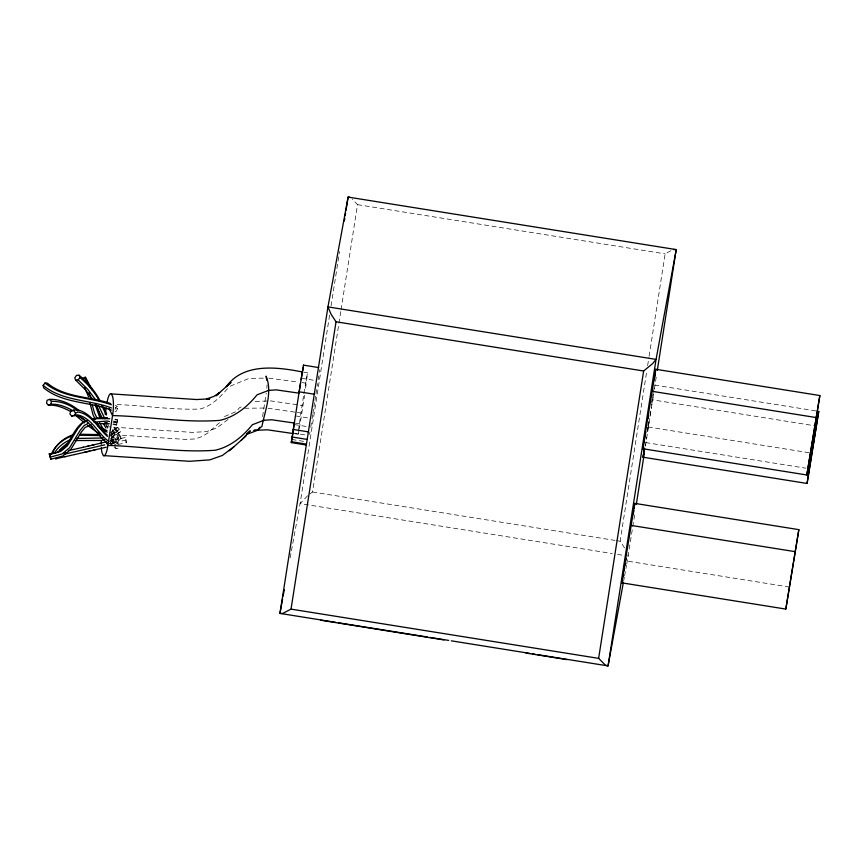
<?xml version="1.0" encoding="UTF-8"?>
<svg xmlns="http://www.w3.org/2000/svg" width="863" height="863" viewBox="0 0 863 863"><rect width="100%" height="100%" fill="white"/><g stroke="black" fill="none" stroke-linecap="round" stroke-linejoin="round"><path stroke-width="0.65" stroke-dasharray="4.32 3.24" d="M114.995 411.608L116.311 411.209L117.638 408.598L117.638 406.397L115.34 405.459M294.898 433.787L298.123 434.262L298.285 431.737M303.711 372.18L307.519 372.73L305.329 390.583M266.829 388.274L267.088 384.844M110.939 434.38L115.771 441.09L115.674 442.288L111.359 444.855L111.446 443.658L110.065 441.748M298.436 430.432L303.679 394.801M112.891 424.445L116.473 425.168L117.724 419.645L113.862 418.868M116.473 425.168L117.724 419.645M319.353 372.201L319.698 369.839M653.377 393.938L651.651 405.146M318.199 379.666L318.781 375.901M262.579 416.559L266.236 393.172M303.884 393.496L307.519 372.73M299.353 428.663L304.617 395.297M312.719 414.682L311.726 421.036M312.924 413.388L313.744 408.199M313.938 406.894L314.758 401.705M314.963 400.4L315.772 395.211M315.977 393.916L316.991 387.422M317.196 386.117L317.606 383.528M329.601 315.178L300.097 503.593L291.36 551.22M331.058 305.89L339.58 251.489M310.022 493.852L312.525 491.996L340.853 311.068M341.068 309.741L357.519 204.639L352.223 199.04M624.585 547.94L620.13 541.23L646.797 370.939M647.628 365.621L648.879 357.638M649.095 356.311L665.136 253.873L671.835 250.194M647.304 429.785L647.714 427.163M647.919 425.858L648.739 420.637M651.597 402.352L652.007 399.742L816.064 425.998M650.044 415.405L651.263 407.66M626.754 564.046L634.65 514.974M645.459 445.977L653.561 394.229M654.391 388.922L656.678 374.326M310.756 427.185L311.532 422.266M648.329 426.257L649.537 418.631M647.444 431.748L648.145 427.358M309.569 434.423L309.968 432.007M646.214 439.353L646.57 437.207M290.141 557.832L291.111 552.547M652.687 396.074L653.129 393.636M653.356 392.417L654.251 387.541M645.028 446.225L645.47 443.787M623.604 581.241L624.327 577.271M624.575 575.955L626.516 565.373M299.159 429.86L298.123 434.262M110.971 435.847L111.651 433.981M114.995 409.407L116.322 406.797L117.638 406.397M227.487 388.717C220.011 397.314 211.338 406.171 199.936 409.051C171.554 410.098 143.215 405.265 114.844 404.531M237.864 409.688L239.418 407.789L243.086 406.095M109.482 433.215L117.39 427.692L119.439 429.116L120.432 431.78L110.669 438.469M116.742 440.874L116.656 439.44L118.77 437.433L120.971 436.861L121.057 438.307L118.943 440.313L116.742 440.874L110.788 433.161M219.45 422.708L208.242 432.633L202.794 436.279L195.254 438.933L185.772 439.429L111.5 434.499M227.994 419.472L216.85 427.983L206.473 431.629L192.266 432.374L106.785 426.71M307.649 495.74L300.097 503.593L612.277 553.561M111.446 443.658L115.771 441.09M112.244 430.907L117.39 427.692M110.723 434.553L119.439 429.116M110.971 434.984L118.382 430.357M109.094 436.743L117.325 431.597L119.374 433.021M111.478 437.368L120.432 431.78M230.281 386.149L249.073 378.372L263.657 378.134M224.488 416.549L235.772 411.705M109.493 441.133L114.488 439.968M109.687 443.765L115.513 442.417M113.582 440.152L125.577 437.455L126.278 439.968L113.711 442.773M118.102 444.477L125.491 442.795M114.089 447.455L116.138 448.544L118.706 448.059M268.803 378.156L298.35 382.072M264.121 408.048L244.391 408.253M255.2 401.392L270.939 400.928L302.471 405.491M302.072 382.611L305.513 383.107M267.983 408.242L294.952 412.136M297.39 412.492L300.831 412.989M295.448 423.204L300.141 423.884M357.519 204.639L665.136 253.873M654.693 385.103L818.75 411.36M648.113 426.98L809.526 452.805M301.608 378.307L315.48 380.529M645.697 442.568L805.783 468.188M295.707 415.955L308.328 417.972M294.348 424.553L306.969 426.581M292.978 432.999L306.85 435.222M291.877 439.483L305.761 441.705M312.525 491.996L615.006 540.411M616.29 540.616L620.13 541.23M617.584 554.402L622.903 555.254M628.437 561.284L789.85 587.12M114.833 419.731L117.368 420.238M113.668 421.047L117.454 421.802M113.441 421.673L117.206 422.428M113.085 422.266L116.742 422.999M113.182 423.83L116.839 424.564M115.275 407.638L117.638 408.598M117.972 444.283L111.09 439.655M110.54 440.648L116.192 443.658L118.76 443.183L111.036 438.393M116.451 445.33L109.72 441.133M109.062 443.237L111.392 444.477M110.432 442.967L112.384 444.682M120.971 436.861L113.344 426.484M121.057 438.307L112.427 426.387M112.632 429.472L118.77 437.433M112.352 430.432L118.857 438.868M112.071 431.392L118.943 440.313M111.122 432.266L116.656 439.44M111.381 436.322L115.674 442.288M111.338 438.555L113.657 441.77M110.777 439.116L113.625 443.053M110.55 440.13L113.463 444.175M109.925 442.87L111.359 444.855M106.602 422.255L108.652 425.686M105.761 423.593L109.029 429.051M105.523 424.639L108.76 430.044M114.876 446.344L116.138 448.544M116.332 428.933L117.325 431.597M627.908 554.769L628.21 556.106"/><path stroke-width="1.29" d="M259.882 427.293L257.638 430.044L261.964 426.311C265.081 410.249 272.719 392.082 266.084 376.139L266.764 380.259M306.451 445.038L291.306 442.611L300.486 383.194M256.365 430.152L253.819 430.378L267.433 429.817L292.751 433.485L294.272 423.032L271.586 419.752L263.086 420.335M302.395 372.697L302.449 371.996C277.465 366.98 243.355 362.6 226.257 386.7L231.025 382.46L215.955 395.826L219.677 392.514L213.895 396.387L206.505 398.986M303.463 366.031L303.528 365.135L318.674 367.562M634.79 503.388L621.759 582.827L785.815 609.084L798.847 529.645L634.79 503.388L634.132 508.458M655.718 370.119L655.794 369.288L819.85 395.545L806.819 474.984L642.762 448.728L655.794 369.288M655.438 372.201L654.337 379.72M302.773 370.756L303.291 367.217M633.334 513.819L633.809 510.605M105.21 414.402L106.225 407.908M344.359 220.971L344.779 218.317M345.189 215.664L345.61 213.01M346.02 210.356L348.102 197.088L349.591 197.163M673.528 249.536L676.214 249.601L656.063 359.407L327.951 306.894L279.946 613.399L282.633 613.464L291.025 609.127L336.031 321.77L331.079 314.251L327.951 306.894L348.102 197.088L676.214 249.601L657.304 370.346M598.631 658.361L643.636 371.004L652.59 363.625L656.063 359.407L608.059 665.912L605.373 665.114L598.631 658.361L291.025 609.127M807.067 483.463L818.75 411.36L807.067 483.463L643.011 457.207L644.445 448.07M636.322 504.359L644.208 453.938M785.815 609.084L798.847 529.645M806.819 474.984L819.85 395.545M301.856 374.747L298.954 393.15L276.268 389.871L267.767 390.454M648.178 418.426L648.555 416.16M625.794 560.864L626.204 558.393M301.122 379.623L303.528 365.135M292.978 432.999L291.306 442.611M301.985 374.477L302.449 371.996M292.751 433.485L292.978 432.244M282.611 598.846L279.946 613.399L335.739 622.331M283.096 596.204L284.315 589.591M642.762 448.728L645.848 431.932M643.011 457.207L644.575 448.674M621.759 582.827L623.42 573.776M623.895 571.198L624.37 568.609M624.844 566.031L625.319 563.442M623.356 582.568L608.059 665.912L537.649 654.65M48.414 405.189L50.863 404.272L51.424 401.36L49.547 399.364L47.098 400.281L46.537 403.204L48.414 405.189C56.138 404.671 63.668 407.735 70.335 411.381M73.592 410.065L70.906 411.122L69.871 413.873L71.683 416.193L77.034 414.79C91.478 417.412 97.605 433.129 108.468 441.241M74.531 415.772L75.566 413.032L78.112 412.029C91.532 414.272 98.058 428.177 107.39 436.398M51.359 454.046C55.135 445.297 63.463 438.814 72.363 435.847M52.772 452.428C56.386 444.024 64.337 437.735 72.88 434.833M54.38 453.129C58.188 446.807 64.671 441.737 71.597 439.202M75.61 380.065L78.188 379.903L79.925 377.487L79.094 375.232L76.527 375.383L74.779 377.8L75.61 380.065L85.415 389.742L92.568 399.138M111.316 410.13C89.191 401.392 63.021 403.819 43.657 387.854L43.15 385.383L44.984 383.043L47.325 383.15C65.459 398.016 89.806 396.171 110.734 403.593M241.241 440.259L250.27 430.82L246.538 434.1M59.536 450.346L66.591 443.884M58.166 451.867L63.312 446.689L68.695 442.892M101.338 447.563A15.221 3.484 -86.3 0 0 102.061 452.892L103.398 455.578L189.482 461.295L209.806 459.882L222.374 455.459L234.002 446.656M229.342 450.788L246.009 436.02M64.013 453.97L65.933 452.395M83.787 378.566L85.523 377.282L92.179 390.044M85.631 420.713C69.989 428.393 70.432 453.841 49.245 453.787L50.798 459.213L62.772 456.042L70.852 449.375L81.392 431.975L85.189 427.401L91.37 424.941M87.195 420.68L82.212 423.345L77.67 428.825L67.346 445.869L60.593 451.435L49.579 454.359L49.245 453.787M88.242 423.345L84.164 425.524L80.119 430.4L69.655 447.681L62.017 453.981L50.367 457.077L50.798 459.213M82.104 378.598L85.523 377.282M246.635 434.445L257.767 430.195M70.906 411.122L76.397 409.666C90.442 412.018 97.551 426.29 107.217 435.038M71.683 416.193L73.377 415.524M268.609 390.4L257.045 394.844C247.444 406.71 235.027 416.969 219.817 420.367C184.035 423.043 148.317 416.451 112.546 415.578L109.126 408.641M263.927 420.281L252.363 424.725C242.762 436.592 230.345 446.861 215.135 450.249C179.353 452.924 143.636 446.333 107.875 445.459L106.16 441.985M56.634 458.555L55.545 458.825L65.631 456.559M91.963 445.232L105.113 442.115M104.747 444.844L65.437 453.927M93.107 450.303L106.268 447.174M87.195 446.354L94.024 444.79M95.167 449.85L84.045 452.406M82.891 447.336L88.673 446.042M89.817 451.112L74.596 454.574M73.441 449.504L83.409 447.25M68.393 450.615L73.603 449.44M64.876 456.754L74.757 454.51M103.064 438.016L76.451 438.447M104.703 439.731L101.122 440.486L75.092 440.529M91.899 419.073L97.066 418.016L107.433 417.584M92.201 419.655L97.195 418.631L109.784 418.728M94.067 422.158L106.99 421.047L109.428 421.543M207.562 399.127L209.849 398.835L196.473 399.537L111.305 393.895A15.221 3.484 -86.3 0 0 107.023 402.708M104.725 422.708L107.088 422.611M97.789 423.625L109.299 423.733M49.547 399.364C60.367 398.997 71.036 403.819 79.213 410.712M51.424 401.36C60.798 401.025 70.27 404.758 77.487 410.691M50.863 404.272C58.231 403.755 65.437 406.635 71.812 410.087M80.13 434.262L99.428 434.596M80.011 435.232L100.453 435.599M336.031 321.77L643.636 371.004M651.759 391.252L815.815 417.509M299.127 391.791L314.272 394.218M293.226 429.45L308.371 431.867M292.061 436.991L307.206 439.418M291.37 441.716L306.516 444.143M630.767 525.351L794.823 551.608M338.393 622.762L427.401 637.002M430.054 637.423L448.652 640.4M451.306 640.831L529.688 653.377M532.342 653.798L534.995 654.219M320.896 620.249L443.938 639.936M525.966 653.064L566.98 659.634M74.229 415.189C89.342 417.983 95.761 434.38 107.206 442.816M111.424 404.812C89.558 396.764 64.002 398.652 44.984 383.043M111.435 407.962C89.018 399.418 62.697 401.468 43.15 385.383M107.023 430.702L98.004 425.955M107.141 432.115L100.572 428.9M99.623 434.089L87.443 425.34M79.666 416.3L85.674 421.349M89.676 424.715L92.675 427.239M75.513 415.308L84.455 422.838M79.094 375.232C87.692 382.492 95.2 391.317 100.41 401.327M79.925 377.487C87.681 384.035 94.574 391.899 99.342 400.896M78.188 379.903L87.735 389.332L95.049 399.008M97.886 432.309L99.709 434.272M73.743 410.702L75.566 413.032M105.955 427.962L103.366 423.625M104.207 430.605L99.547 422.741M97.152 422.881L100.302 428.415M84.693 377.304L90.13 387.217M84.596 387.584L88.555 396.797M111.305 393.895L112.632 396.57A15.221 3.484 -86.3 0 1 112.546 415.578L107.875 445.459A15.221 3.484 -86.3 0 1 103.398 455.578M103.258 406.958L106.667 413.992M101.694 405.534L106.311 415.038M98.468 405.502L104.855 418.663M96.225 405.729L101.996 417.616M100.561 417.196L96.429 404.79M99.579 416.98L95.178 404.467M96.936 418.156L94.477 412.913L92.244 404.941M95.264 419.558L93.01 414.747L89.989 403.194M89.105 392.589L90.82 398.587M49.579 454.359L50.367 457.077M125.771 440.033L126.462 442.546M101.262 444.251A15.221 3.484 -86.3 0 1 101.37 440.745"/></g></svg>
